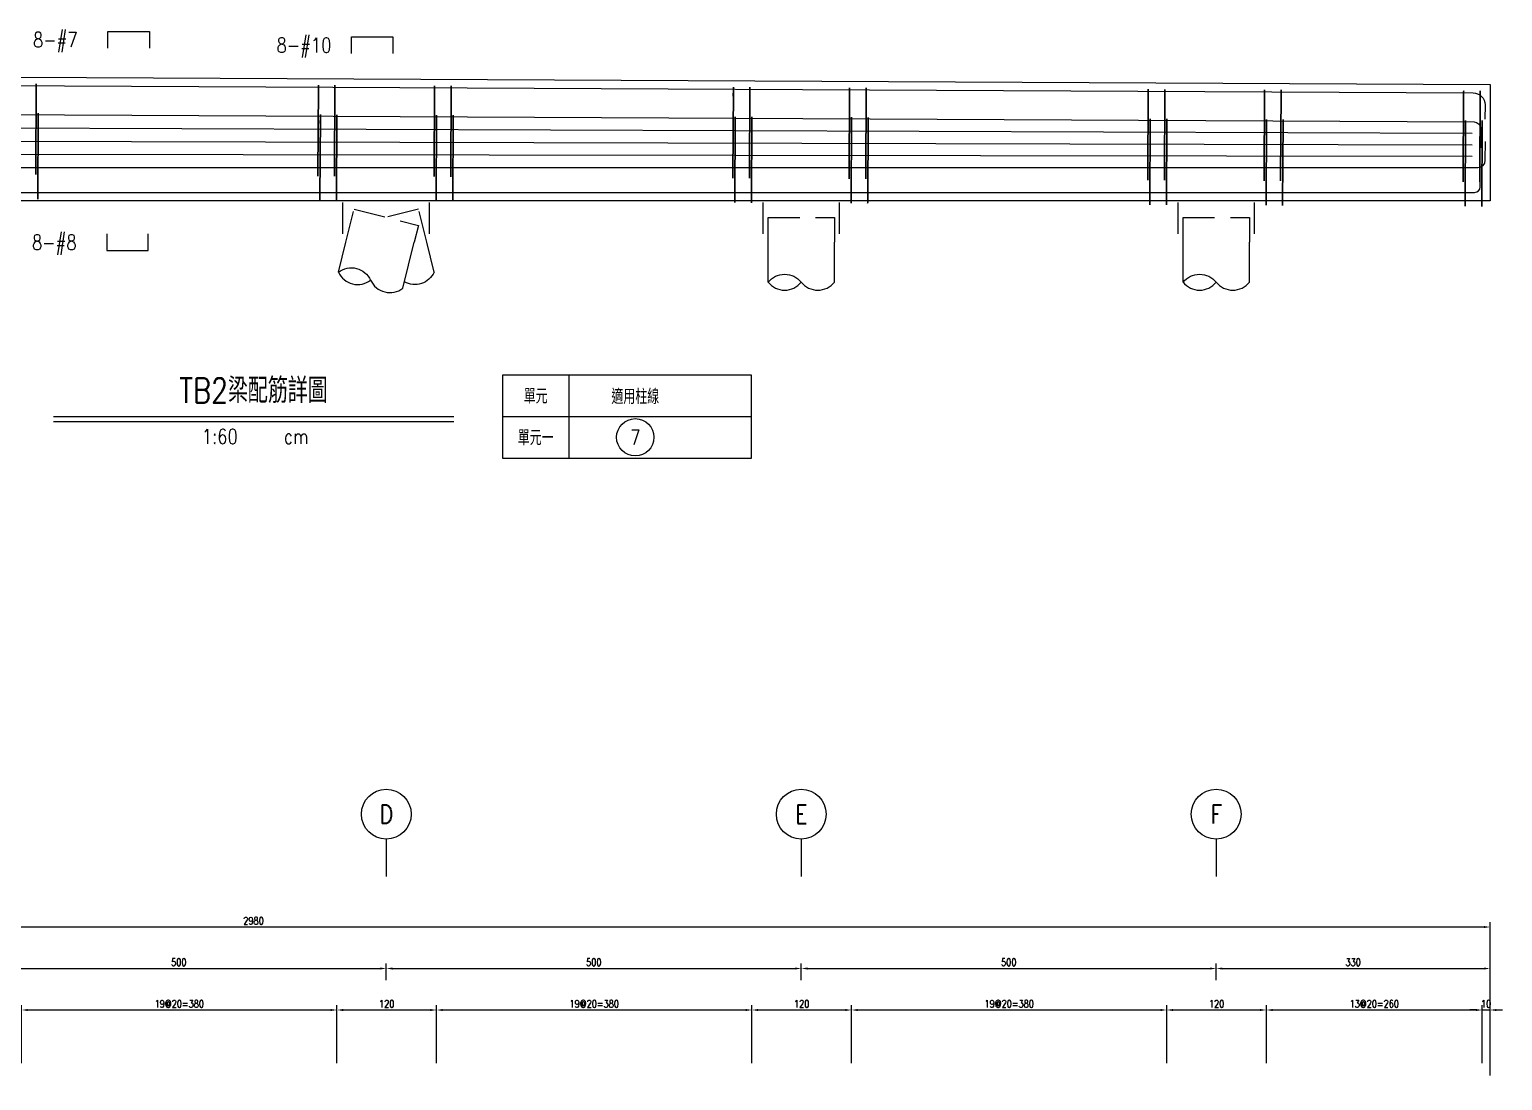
# Model space of a CAD drawing. Extents: x -4754 to 4976, y -19960 to 3841.
# Drawn here: x 955 to 2730, y -4960 to -3693 of the extents above; entities that cross this region are included whole.
import ezdxf
from ezdxf.enums import TextEntityAlignment as Align

# ---------------------------------------------------------------- set-up
doc = ezdxf.new("R2010")
doc.units = 0
doc.header["$LTSCALE"] = 3
doc.linetypes.add('DASHED', pattern=[19.05, 12.7, -6.35])
doc.layers.get('0').update_dxf_attribs({"linetype": 'CONTINUOUS'})
doc.layers.add('HB_0', color=7, linetype='CONTINUOUS', transparency=0.5)
for name, color, linetype in [('HB_DIM', 1, 'CONTINUOUS'), ('HB_SYMBOLS', 7, 'CONTINUOUS'), ('HB_TXT_CTEXT', 2, 'CONTINUOUS'), ('鋼筋', 3, 'CONTINUOUS')]:
    doc.layers.add(name, color=color, linetype=linetype)
doc.styles.get("Standard").update_dxf_attribs({"font": 'ROMANS.shx', "width": 0.8, "bigfont": 'chineset.shx'})
doc.dimstyles.new('30', dxfattribs={"dimscale": 3, "dimtxt": 3, "dimasz": 2.5, "dimexe": 2, "dimexo": 2, "dimgap": 1, "dimtad": 1, "dimdsep": 46, "dimtxsty": 'Standard', "dimcen": 0, "dimclrd": 256, "dimclre": 256, "dimclrt": 2, "dimadec": 0, "dimazin": 0, "dimtfac": 1, "dimtix": 1, "dimtmove": 2, "dimatfit": 3, "dimfxl": 1, "dimtolj": 1, "dimtzin": 0, "dimarcsym": 0})

# ---------------------------------------------------------------- blocks, each defined once
blk = doc.blocks.new('pile_racked_Transverse')
at = {"layer": 'HB_0', "color": 252, "linetype": 'DASHED'}
for p, q in [((-52.2, -40), (-52.2, 0)), ((52.2, -40), (52.2, 0))]:
    blk.add_line(p, q, dxfattribs=at)
at = {"layer": 'HB_0', "linetype": 'Continuous'}
for p, q in [((-57.7, -86), (-48.7, -50)), ((19.9, -105.4), (33.7, -50)), ((57.7, -86), (48.7, -50))]:
    blk.add_line(p, q, dxfattribs=at)
at = {"layer": 'HB_0', "color": 252, "linetype": 'DASHED'}
for points in [[(-48.7, -50), (-38.8, -10.3), (38.8, -29.7), (33.7, -50)], [(48.7, -50), (38.8, -10.3), (0, -20)]]:
    blk.add_lwpolyline(points, dxfattribs=at)
at = {"layer": 'HB_0', "linetype": 'Continuous'}
for points in [[(-57.7, -86, -0.48), (-18.9, -95.7, 0.48), (19.9, -105.4, 0.48)], [(-57.7, -86, 0.48), (-18.9, -95.7, 0.48)], [(57.7, -86, -0.439137), (21.8, -97.6, -0.439137)]]:
    blk.add_lwpolyline(points, format="xyb", dxfattribs=at)
blk = doc.blocks.new('pile_vertical')
at = {"color": 252, "linetype": 'DASHED'}
for p, q in [((-46, -40), (-46, 0)), ((46, -40), (46, 0))]:
    blk.add_line(p, q, dxfattribs=at)
at = {"linetype": 'Continuous'}
for p, q in [((-40, -98.1), (-40, -50)), ((40, -98.1), (40, -50))]:
    blk.add_line(p, q, dxfattribs=at)
at = {"color": 252, "linetype": 'DASHED'}
blk.add_lwpolyline([(-40, -50), (-40, -20), (40, -20), (40, -50)], dxfattribs=at)
at = {"linetype": 'Continuous'}
for points in [[(-40, -98.1, -0.48), (0, -98.1, 0.48), (40, -98.1, 0.48)], [(-40, -98.1, 0.48), (0, -98.1, 0.48)]]:
    blk.add_lwpolyline(points, format="xyb", dxfattribs=at)
blk = doc.blocks.new('title_beam')
at = {"color": 3, "linetype": 'Continuous'}
blk.add_line((-241.2, 0), (241.2, 0), dxfattribs=at)
at = {"color": 1, "linetype": 'Continuous'}
blk.add_line((-241.2, -6), (241.2, -6), dxfattribs=at)
at = {"color": 3, "linetype": 'Continuous', "width": 0.8}
blk.add_attdef('TITLE', text='', height=30, dxfattribs=at).set_placement((0, 33), align=Align.MIDDLE)
at = {"linetype": 'Continuous', "width": 0.8}
blk.add_attdef('SCALE', text='', height=18, dxfattribs=at).set_placement((-40.6, -24), align=Align.MIDDLE)
blk.add_attdef('CM', (36.5, -33), '', height=18, dxfattribs=at)
blk = doc.blocks.new('line_tag')
at = {"layer": 'HB_SYMBOLS', "color": 4, "linetype": 'Continuous'}
blk.add_circle((0, 0), 22.5, dxfattribs=at)
at = {"color": 4, "linetype": 'Continuous', "width": 0.8}
blk.add_attdef('A', text='', height=18, dxfattribs=at).set_placement((0, 0), align=Align.MIDDLE)
blk = doc.blocks.new('line_guide')
at = {"color": 4, "linetype": 'Continuous'}
blk.add_line((0, 0), (0, -45), dxfattribs=at)
blk.add_circle((0, 30), 30, dxfattribs=at)
at = {"color": 4, "linetype": 'Continuous', "width": 0.8}
blk.add_attdef('A', text='', height=22.5, dxfattribs=at).set_placement((0, 30), align=Align.MIDDLE)
blk = doc.blocks.new('*D172')
at = {"layer": 'HB_DIM', "linetype": 'Continuous', "lineweight": -2}
for p, q in [((945.1, -4938.8), (945.1, -4868.8)), ((952.6, -4874.8), (1317.6, -4874.8)), ((1325.1, -4938.8), (1325.1, -4868.8))]:
    blk.add_line(p, q, dxfattribs=at)
at = {"layer": 'HB_DIM'}
for points in [[(952.6, -4873.6), (952.6, -4876.1), (945.1, -4874.8)], [(1317.6, -4876.1), (1317.6, -4873.6), (1325.1, -4874.8)]]:
    blk.add_solid(points, dxfattribs=at)
at = {"layer": 'HB_DIM', "color": 2, "linetype": 'Continuous', "insert": (1135.1, -4867.3), "char_height": 9, "attachment_point": 5, "rotation": 0}
blk.add_mtext('\\A1;19@20=380', dxfattribs=at)
blk = doc.blocks.new('*D173')
at = {"layer": 'HB_DIM', "linetype": 'Continuous', "lineweight": -2}
for p, q in [((1325.1, -4938.8), (1325.1, -4868.8)), ((1332.6, -4874.8), (1437.6, -4874.8)), ((1445.1, -4938.8), (1445.1, -4868.8))]:
    blk.add_line(p, q, dxfattribs=at)
at = {"layer": 'HB_DIM'}
for points in [[(1332.6, -4873.6), (1332.6, -4876.1), (1325.1, -4874.8)], [(1437.6, -4876.1), (1437.6, -4873.6), (1445.1, -4874.8)]]:
    blk.add_solid(points, dxfattribs=at)
at = {"layer": 'HB_DIM', "color": 2, "linetype": 'Continuous', "insert": (1385.1, -4867.3), "char_height": 9, "attachment_point": 5, "rotation": 0}
blk.add_mtext('\\A1;120', dxfattribs=at)
blk = doc.blocks.new('*D174')
at = {"layer": 'HB_DIM', "linetype": 'Continuous', "lineweight": -2}
for p, q in [((1445.1, -4938.8), (1445.1, -4868.8)), ((1452.6, -4874.8), (1817.6, -4874.8)), ((1825.1, -4938.8), (1825.1, -4868.8))]:
    blk.add_line(p, q, dxfattribs=at)
at = {"layer": 'HB_DIM'}
for points in [[(1452.6, -4873.6), (1452.6, -4876.1), (1445.1, -4874.8)], [(1817.6, -4876.1), (1817.6, -4873.6), (1825.1, -4874.8)]]:
    blk.add_solid(points, dxfattribs=at)
at = {"layer": 'HB_DIM', "color": 2, "linetype": 'Continuous', "insert": (1635.1, -4867.3), "char_height": 9, "attachment_point": 5, "rotation": 0}
blk.add_mtext('\\A1;19@20=380', dxfattribs=at)
blk = doc.blocks.new('*D175')
at = {"layer": 'HB_DIM', "linetype": 'Continuous', "lineweight": -2}
for p, q in [((1825.1, -4938.8), (1825.1, -4868.8)), ((1832.6, -4874.8), (1937.6, -4874.8)), ((1945.1, -4938.8), (1945.1, -4868.8))]:
    blk.add_line(p, q, dxfattribs=at)
at = {"layer": 'HB_DIM'}
for points in [[(1832.6, -4873.6), (1832.6, -4876.1), (1825.1, -4874.8)], [(1937.6, -4876.1), (1937.6, -4873.6), (1945.1, -4874.8)]]:
    blk.add_solid(points, dxfattribs=at)
at = {"layer": 'HB_DIM', "color": 2, "linetype": 'Continuous', "insert": (1885.1, -4867.3), "char_height": 9, "attachment_point": 5, "rotation": 0}
blk.add_mtext('\\A1;120', dxfattribs=at)
blk = doc.blocks.new('*D176')
at = {"layer": 'HB_DIM', "linetype": 'Continuous', "lineweight": -2}
for p, q in [((1945.1, -4938.8), (1945.1, -4868.8)), ((1952.6, -4874.8), (2317.5, -4874.8)), ((2325, -4938.8), (2325, -4868.8))]:
    blk.add_line(p, q, dxfattribs=at)
at = {"layer": 'HB_DIM'}
for points in [[(1952.6, -4873.6), (1952.6, -4876.1), (1945.1, -4874.8)], [(2317.5, -4876.1), (2317.5, -4873.6), (2325, -4874.8)]]:
    blk.add_solid(points, dxfattribs=at)
at = {"layer": 'HB_DIM', "color": 2, "linetype": 'Continuous', "insert": (2135.1, -4867.3), "char_height": 9, "attachment_point": 5, "rotation": 0}
blk.add_mtext('\\A1;19@20=380', dxfattribs=at)
blk = doc.blocks.new('*D177')
at = {"layer": 'HB_DIM', "linetype": 'Continuous', "lineweight": -2}
for p, q in [((2325, -4938.8), (2325, -4868.8)), ((2332.5, -4874.8), (2437.5, -4874.8)), ((2445, -4938.8), (2445, -4868.8))]:
    blk.add_line(p, q, dxfattribs=at)
at = {"layer": 'HB_DIM'}
for points in [[(2332.5, -4873.6), (2332.5, -4876.1), (2325, -4874.8)], [(2437.5, -4876.1), (2437.5, -4873.6), (2445, -4874.8)]]:
    blk.add_solid(points, dxfattribs=at)
at = {"layer": 'HB_DIM', "color": 2, "linetype": 'Continuous', "insert": (2385, -4867.3), "char_height": 9, "attachment_point": 5, "rotation": 0}
blk.add_mtext('\\A1;120', dxfattribs=at)
blk = doc.blocks.new('*D178')
at = {"layer": 'HB_DIM', "linetype": 'Continuous', "lineweight": -2}
for p, q in [((2445, -4938.8), (2445, -4868.8)), ((2452.5, -4874.8), (2697.5, -4874.8)), ((2705, -4938.8), (2705, -4868.8))]:
    blk.add_line(p, q, dxfattribs=at)
at = {"layer": 'HB_DIM'}
for points in [[(2452.5, -4873.6), (2452.5, -4876.1), (2445, -4874.8)], [(2697.5, -4876.1), (2697.5, -4873.6), (2705, -4874.8)]]:
    blk.add_solid(points, dxfattribs=at)
at = {"layer": 'HB_DIM', "color": 2, "linetype": 'Continuous', "insert": (2575, -4867.3), "char_height": 9, "attachment_point": 5, "rotation": 0}
blk.add_mtext('\\A1;13@20=260', dxfattribs=at)
blk = doc.blocks.new('*D179')
at = {"layer": 'HB_DIM', "linetype": 'Continuous', "lineweight": -2}
for p, q in [((2697.5, -4874.8), (2690, -4874.8)), ((2705, -4938.8), (2705, -4868.8)), ((2705, -4874.8), (2714.6, -4874.8)), ((2714.6, -4938.8), (2714.6, -4868.8)), ((2722.1, -4874.8), (2729.6, -4874.8))]:
    blk.add_line(p, q, dxfattribs=at)
at = {"layer": 'HB_DIM'}
for points in [[(2697.5, -4876.1), (2697.5, -4873.6), (2705, -4874.8)], [(2722.1, -4873.6), (2722.1, -4876.1), (2714.6, -4874.8)]]:
    blk.add_solid(points, dxfattribs=at)
at = {"layer": 'HB_DIM', "color": 2, "linetype": 'Continuous', "insert": (2709.8, -4867.3), "char_height": 9, "attachment_point": 5, "rotation": 0}
blk.add_mtext('\\A1;10', dxfattribs=at)
blk = doc.blocks.new('*D180')
at = {"layer": 'HB_DIM', "linetype": 'Continuous', "lineweight": -2}
for p, q in [((-265.4, -4938.8), (-265.4, -4768.8)), ((2714.6, -4953.8), (2714.6, -4768.8)), ((-257.9, -4774.8), (2707.1, -4774.8))]:
    blk.add_line(p, q, dxfattribs=at)
at = {"layer": 'HB_DIM'}
for points in [[(-257.9, -4773.6), (-257.9, -4776.1), (-265.4, -4774.8)], [(2707.1, -4776.1), (2707.1, -4773.6), (2714.6, -4774.8)]]:
    blk.add_solid(points, dxfattribs=at)
at = {"layer": 'HB_DIM', "color": 2, "linetype": 'Continuous', "insert": (1224.6, -4767.3), "char_height": 9, "attachment_point": 5, "rotation": 0}
blk.add_mtext('\\A1;2980', dxfattribs=at)
blk = doc.blocks.new('*D184')
at = {"layer": 'HB_DIM', "linetype": 'Continuous', "lineweight": -2}
for p, q in [((884.6, -4838.8), (884.6, -4818.8)), ((892.1, -4824.8), (1377.1, -4824.8)), ((1384.6, -4838.8), (1384.6, -4818.8))]:
    blk.add_line(p, q, dxfattribs=at)
at = {"layer": 'HB_DIM'}
for points in [[(892.1, -4823.6), (892.1, -4826.1), (884.6, -4824.8)], [(1377.1, -4826.1), (1377.1, -4823.6), (1384.6, -4824.8)]]:
    blk.add_solid(points, dxfattribs=at)
at = {"layer": 'HB_DIM', "color": 2, "linetype": 'Continuous', "insert": (1134.6, -4817.3), "char_height": 9, "attachment_point": 5, "rotation": 0}
blk.add_mtext('\\A1;500', dxfattribs=at)
blk = doc.blocks.new('*D185')
at = {"layer": 'HB_DIM', "linetype": 'Continuous', "lineweight": -2}
for p, q in [((1384.6, -4838.8), (1384.6, -4818.8)), ((1392.1, -4824.8), (1877.1, -4824.8)), ((1884.6, -4838.8), (1884.6, -4818.8))]:
    blk.add_line(p, q, dxfattribs=at)
at = {"layer": 'HB_DIM'}
for points in [[(1392.1, -4823.6), (1392.1, -4826.1), (1384.6, -4824.8)], [(1877.1, -4826.1), (1877.1, -4823.6), (1884.6, -4824.8)]]:
    blk.add_solid(points, dxfattribs=at)
at = {"layer": 'HB_DIM', "color": 2, "linetype": 'Continuous', "insert": (1634.6, -4817.3), "char_height": 9, "attachment_point": 5, "rotation": 0}
blk.add_mtext('\\A1;500', dxfattribs=at)
blk = doc.blocks.new('*D186')
at = {"layer": 'HB_DIM', "linetype": 'Continuous', "lineweight": -2}
for p, q in [((1884.6, -4838.8), (1884.6, -4818.8)), ((1892.1, -4824.8), (2377.1, -4824.8)), ((2384.6, -4838.8), (2384.6, -4818.8))]:
    blk.add_line(p, q, dxfattribs=at)
at = {"layer": 'HB_DIM'}
for points in [[(1892.1, -4823.6), (1892.1, -4826.1), (1884.6, -4824.8)], [(2377.1, -4826.1), (2377.1, -4823.6), (2384.6, -4824.8)]]:
    blk.add_solid(points, dxfattribs=at)
at = {"layer": 'HB_DIM', "color": 2, "linetype": 'Continuous', "insert": (2134.6, -4817.3), "char_height": 9, "attachment_point": 5, "rotation": 0}
blk.add_mtext('\\A1;500', dxfattribs=at)
blk = doc.blocks.new('*D187')
at = {"layer": 'HB_DIM', "linetype": 'Continuous', "lineweight": -2}
for p, q in [((2384.6, -4838.8), (2384.6, -4818.8)), ((2392.1, -4824.8), (2707.1, -4824.8)), ((2714.6, -4938.8), (2714.6, -4818.8))]:
    blk.add_line(p, q, dxfattribs=at)
at = {"layer": 'HB_DIM'}
for points in [[(2392.1, -4823.6), (2392.1, -4826.1), (2384.6, -4824.8)], [(2707.1, -4826.1), (2707.1, -4823.6), (2714.6, -4824.8)]]:
    blk.add_solid(points, dxfattribs=at)
at = {"layer": 'HB_DIM', "color": 2, "linetype": 'Continuous', "insert": (2549.6, -4817.3), "char_height": 9, "attachment_point": 5, "rotation": 0}
blk.add_mtext('\\A1;330', dxfattribs=at)

msp = doc.modelspace()

# ---------------------------------------------------------------- linework, layer by layer
at = {"layer": 'HB_0', "lineweight": 5}
msp.add_lwpolyline([(-265.427, -3899.802), (-265.427, -3744.802), (2714.573, -3759.802), (2714.573, -3899.802), (-265.427, -3899.802)], dxfattribs=at)
at = {"layer": 'HB_DIM', "color": 1, "linetype": 'Continuous'}
msp.add_lwpolyline([(1224.523, -3762.301, 0, 1.25, 0), (1224.523, -3747.301, 0, 0, 0), (1224.523, -3712.301, 0, 0, 0), (1242.523, -3712.301, 0, 0, 0)], format="xyseb", dxfattribs=at)
at = {"layer": 'HB_TXT_CTEXT', "color": 4, "lineweight": 5, "true_color": 0x00ffff}
for p, q in [((1604.573, -4109.802), (1604.573, -4209.802)), ((1524.573, -4159.802), (1824.573, -4159.802))]:
    msp.add_line(p, q, dxfattribs=at)
msp.add_lwpolyline([(1524.573, -4109.802), (1524.573, -4209.802), (1824.573, -4209.802), (1824.573, -4109.802), (1524.573, -4109.802)], dxfattribs=at)
at = {"layer": 'HB_TXT_CTEXT', "lineweight": 5}
for points in [[(1049.051, -3715.823, -50), (1049.051, -3695.823, -50), (1099.051, -3695.823, -50), (1099.051, -3715.823, -50)], [(1342.523, -3722.301, -38), (1342.523, -3702.301, -38), (1392.523, -3702.301, -38), (1392.523, -3722.301, -38)], [(1047.798, -3939.808, -50), (1047.798, -3959.808, -50), (1097.798, -3959.808, -50), (1097.798, -3939.808, -50)]]:
    msp.add_polyline3d(points, dxfattribs=at)
at = {"layer": '鋼筋', "lineweight": 5}
for p, q in [((-244.987, -3754.905, -38), (2694.033, -3769.698, -38)), ((-244.987, -3754.905, -27.143), (2694.033, -3769.698, -27.143)), ((-244.987, -3754.905, -16.286), (2694.033, -3769.698, -16.286)), ((-244.987, -3754.905, -5.429), (2694.033, -3769.698, -5.429)), ((-244.987, -3754.905, 5.429), (2694.033, -3769.698, 5.429)), ((-244.987, -3754.905, 16.286), (2694.033, -3769.698, 16.286)), ((-244.987, -3754.905, 27.143), (2694.033, -3769.698, 27.143)), ((-244.987, -3754.905, 38), (2694.033, -3769.698, 38)), ((962.743, -3761.942, 40.245), (962.224, -3865.081, 40.245)), ((962.224, -3865.081, -40.245), (962.743, -3761.942, -40.245)), ((962.705, -3769.562, 33.895), (962.743, -3761.942, 33.895)), ((962.743, -3761.942, -33.895), (962.705, -3769.562, -33.895)), ((1302.739, -3763.653, 40.245), (1302.219, -3866.793, 40.245)), ((1302.219, -3866.793, -40.245), (1302.739, -3763.653, -40.245)), ((1302.7, -3771.273, 33.895), (1302.739, -3763.653, 33.895)), ((1302.739, -3763.653, -33.895), (1302.7, -3771.273, -33.895)), ((1322.738, -3763.754, 40.245), (1322.219, -3866.893, 40.245)), ((1322.219, -3866.893, -40.245), (1322.738, -3763.754, -40.245)), ((1322.7, -3771.374, 33.895), (1322.738, -3763.754, 33.895)), ((1322.738, -3763.754, -33.895), (1322.7, -3771.374, -33.895)), ((1442.737, -3764.358, 40.245), (1442.218, -3867.497, 40.245)), ((1442.218, -3867.497, -40.245), (1442.737, -3764.358, -40.245)), ((1442.698, -3771.978, 33.895), (1442.737, -3764.358, 33.895)), ((1442.737, -3764.358, -33.895), (1442.698, -3771.978, -33.895)), ((1462.737, -3764.459, 40.245), (1462.217, -3867.598, 40.245)), ((1462.217, -3867.598, -40.245), (1462.737, -3764.459, -40.245)), ((1462.698, -3772.079, 33.895), (1462.737, -3764.459, 33.895)), ((1462.737, -3764.459, -33.895), (1462.698, -3772.079, -33.895)), ((1802.732, -3766.17, 40.245), (1802.213, -3869.309, 40.245)), ((1802.213, -3869.309, -40.245), (1802.732, -3766.17, -40.245)), ((1802.694, -3773.79, 33.895), (1802.732, -3766.17, 33.895)), ((1802.732, -3766.17, -33.895), (1802.694, -3773.79, -33.895)), ((1822.732, -3766.271, 40.245), (1822.213, -3869.41, 40.245)), ((1822.213, -3869.41, -40.245), (1822.732, -3766.271, -40.245)), ((1822.694, -3773.891, 33.895), (1822.732, -3766.271, 33.895)), ((1822.732, -3766.271, -33.895), (1822.694, -3773.891, -33.895)), ((1942.73, -3766.875, 40.245), (1942.211, -3870.014, 40.245)), ((1942.211, -3870.014, -40.245), (1942.73, -3766.875, -40.245)), ((1942.692, -3774.495, 33.895), (1942.73, -3766.875, 33.895)), ((1942.73, -3766.875, -33.895), (1942.692, -3774.495, -33.895)), ((1962.73, -3766.975, 40.245), (1962.211, -3870.115, 40.245)), ((1962.211, -3870.115, -40.245), (1962.73, -3766.975, -40.245)), ((1962.692, -3774.595, 33.895), (1962.73, -3766.975, 33.895)), ((1962.73, -3766.975, -33.895), (1962.692, -3774.595, -33.895)), ((2302.726, -3768.687, 40.245), (2302.207, -3871.826, 40.245)), ((2302.207, -3871.826, -40.245), (2302.726, -3768.687, -40.245)), ((2302.688, -3776.307, 33.895), (2302.726, -3768.687, 33.895)), ((2302.726, -3768.687, -33.895), (2302.688, -3776.307, -33.895)), ((2322.726, -3768.787, 40.245), (2322.206, -3871.927, 40.245)), ((2322.206, -3871.927, -40.245), (2322.726, -3768.787, -40.245)), ((2322.687, -3776.407, 33.895), (2322.726, -3768.787, 33.895)), ((2322.726, -3768.787, -33.895), (2322.687, -3776.407, -33.895)), ((2442.724, -3769.391, 40.245), (2442.205, -3872.531, 40.245)), ((2442.205, -3872.531, -40.245), (2442.724, -3769.391, -40.245)), ((2442.686, -3777.011, 33.895), (2442.724, -3769.391, 33.895)), ((2442.724, -3769.391, -33.895), (2442.686, -3777.011, -33.895)), ((2462.724, -3769.492, 40.245), (2462.205, -3872.631, 40.245)), ((2462.205, -3872.631, -40.245), (2462.724, -3769.492, -40.245)), ((2462.686, -3777.112, 33.895), (2462.724, -3769.492, 33.895)), ((2462.724, -3769.492, -33.895), (2462.686, -3777.112, -33.895)), ((2682.721, -3770.599, 40.245), (2682.202, -3873.739, 40.245)), ((2682.202, -3873.739, -40.245), (2682.721, -3770.599, -40.245)), ((2682.683, -3778.219, 33.895), (2682.721, -3770.599, 33.895)), ((2682.721, -3770.599, -33.895), (2682.683, -3778.219, -33.895)), ((2702.721, -3770.7, 40.245), (2702.202, -3873.839, 40.245)), ((2702.202, -3873.839, -40.245), (2702.721, -3770.7, -40.245)), ((2702.682, -3778.32, 33.895), (2702.721, -3770.7, 33.895)), ((2702.721, -3770.7, -33.895), (2702.682, -3778.32, -33.895)), ((-245.103, -3789.902, -50), (2695.282, -3804.703, -50)), ((-245.103, -3789.902, -35.714), (2695.282, -3804.703, -35.714)), ((-245.103, -3789.902, -21.429), (2695.282, -3804.703, -21.429)), ((-245.103, -3789.902, -7.143), (2695.282, -3804.703, -7.143)), ((-245.103, -3789.902, 7.143), (2695.282, -3804.703, 7.143)), ((-245.103, -3789.902, 21.429), (2695.282, -3804.703, 21.429)), ((-245.103, -3789.902, 35.714), (2695.282, -3804.703, 35.714)), ((-245.103, -3789.902, 50), (2695.282, -3804.703, 50)), ((965.104, -3797.486, 51.745), (964.615, -3894.623, 51.745)), ((964.615, -3894.623, -51.745), (965.104, -3797.486, -51.745)), ((965.066, -3805.106, 45.395), (965.104, -3797.486, 45.395)), ((965.104, -3797.486, -45.395), (965.066, -3805.106, -45.395)), ((2708.45, -3784.261, -38), (2708.364, -3801.381, -38)), ((2708.45, -3784.261, -27.143), (2708.364, -3801.381, -27.143)), ((2708.45, -3784.261, -16.286), (2708.364, -3801.381, -16.286)), ((2708.45, -3784.261, -5.429), (2708.364, -3801.381, -5.429)), ((2708.45, -3784.261, 5.429), (2708.364, -3801.381, 5.429)), ((2708.45, -3784.261, 16.286), (2708.364, -3801.381, 16.286)), ((2708.45, -3784.261, 27.143), (2708.364, -3801.381, 27.143)), ((2708.45, -3784.261, 38), (2708.364, -3801.381, 38)), ((-242.961, -3807.406, -50), (2692.983, -3818.449, -50)), ((-242.961, -3807.406, 50), (2692.983, -3818.449, 50)), ((1305.1, -3799.197, 51.745), (1304.611, -3896.335, 51.745)), ((1304.611, -3896.335, -51.745), (1305.1, -3799.197, -51.745)), ((1305.061, -3806.817, 45.395), (1305.1, -3799.197, 45.395)), ((1305.1, -3799.197, -45.395), (1305.061, -3806.817, -45.395)), ((1325.099, -3799.298, 51.745), (1324.61, -3896.435, 51.745)), ((1324.61, -3896.435, -51.745), (1325.099, -3799.298, -51.745)), ((1325.061, -3806.918, 45.395), (1325.099, -3799.298, 45.395)), ((1325.099, -3799.298, -45.395), (1325.061, -3806.918, -45.395)), ((1445.098, -3799.902, 51.745), (1444.609, -3897.039, 51.745)), ((1444.609, -3897.039, -51.745), (1445.098, -3799.902, -51.745)), ((1445.06, -3807.522, 45.395), (1445.098, -3799.902, 45.395)), ((1445.098, -3799.902, -45.395), (1445.06, -3807.522, -45.395)), ((1465.098, -3800.003, 51.745), (1464.609, -3897.14, 51.745)), ((1464.609, -3897.14, -51.745), (1465.098, -3800.003, -51.745)), ((1465.059, -3807.623, 45.395), (1465.098, -3800.003, 45.395)), ((1465.098, -3800.003, -45.395), (1465.059, -3807.623, -45.395)), ((1805.093, -3801.714, 51.745), (1804.604, -3898.852, 51.745)), ((1804.604, -3898.852, -51.745), (1805.093, -3801.714, -51.745)), ((1805.055, -3809.334, 45.395), (1805.093, -3801.714, 45.395)), ((1805.093, -3801.714, -45.395), (1805.055, -3809.334, -45.395)), ((1825.093, -3801.815, 51.745), (1824.604, -3898.952, 51.745)), ((1824.604, -3898.952, -51.745), (1825.093, -3801.815, -51.745)), ((1825.055, -3809.435, 45.395), (1825.093, -3801.815, 45.395)), ((1825.093, -3801.815, -45.395), (1825.055, -3809.435, -45.395)), ((1945.092, -3802.419, 51.745), (1944.603, -3899.556, 51.745)), ((1944.603, -3899.556, -51.745), (1945.092, -3802.419, -51.745)), ((1945.053, -3810.039, 45.395), (1945.092, -3802.419, 45.395)), ((1945.092, -3802.419, -45.395), (1945.053, -3810.039, -45.395)), ((1965.091, -3802.519, 51.745), (1964.602, -3899.657, 51.745)), ((1964.602, -3899.657, -51.745), (1965.091, -3802.519, -51.745)), ((1965.053, -3810.139, 45.395), (1965.091, -3802.519, 45.395)), ((1965.091, -3802.519, -45.395), (1965.053, -3810.139, -45.395)), ((2305.087, -3804.231, 51.745), (2304.598, -3901.368, 51.745)), ((2304.598, -3901.368, -51.745), (2305.087, -3804.231, -51.745)), ((2305.049, -3811.851, 45.395), (2305.087, -3804.231, 45.395)), ((2305.087, -3804.231, -45.395), (2305.049, -3811.851, -45.395)), ((2325.087, -3804.331, 51.745), (2324.598, -3901.469, 51.745)), ((2324.598, -3901.469, -51.745), (2325.087, -3804.331, -51.745)), ((2325.048, -3811.951, 45.395), (2325.087, -3804.331, 45.395)), ((2325.087, -3804.331, -45.395), (2325.048, -3811.951, -45.395)), ((2445.085, -3804.935, 51.745), (2444.596, -3902.073, 51.745)), ((2444.596, -3902.073, -51.745), (2445.085, -3804.935, -51.745)), ((2445.047, -3812.555, 45.395), (2445.085, -3804.935, 45.395)), ((2445.085, -3804.935, -45.395), (2445.047, -3812.555, -45.395)), ((2465.085, -3805.036, 51.745), (2464.596, -3902.174, 51.745)), ((2464.596, -3902.174, -51.745), (2465.085, -3805.036, -51.745)), ((2465.047, -3812.656, 45.395), (2465.085, -3805.036, 45.395)), ((2465.085, -3805.036, -45.395), (2465.047, -3812.656, -45.395)), ((2685.082, -3806.144, 51.745), (2684.593, -3903.281, 51.745)), ((2684.593, -3903.281, -51.745), (2685.082, -3806.144, -51.745)), ((2685.044, -3813.763, 45.395), (2685.082, -3806.144, 45.395)), ((2685.082, -3806.144, -45.395), (2685.044, -3813.763, -45.395)), ((2703.013, -3812.512, -50), (2702.895, -3835.852, -50)), ((2703.013, -3812.512, -35.714), (2702.895, -3835.852, -35.714)), ((2703.013, -3812.512, -21.429), (2702.895, -3835.852, -21.429)), ((2703.013, -3812.512, -7.143), (2702.895, -3835.852, -7.143)), ((2703.013, -3812.512, 7.143), (2702.895, -3835.852, 7.143)), ((2703.013, -3812.512, 21.429), (2702.895, -3835.852, 21.429)), ((2703.013, -3812.512, 35.714), (2702.895, -3835.852, 35.714)), ((2703.013, -3812.512, 50), (2702.895, -3835.852, 50)), ((2705.082, -3806.244, 51.745), (2704.593, -3903.382, 51.745)), ((2704.593, -3903.382, -51.745), (2705.082, -3806.244, -51.745)), ((2705.044, -3813.864, 45.395), (2705.082, -3806.244, 45.395)), ((2705.082, -3806.244, -45.395), (2705.044, -3813.864, -45.395)), ((-243.049, -3824.898, -50), (2692.906, -3832.206, -50)), ((-243.049, -3824.898, 50), (2692.906, -3832.206, 50)), ((2708.819, -3850.927, -50), (2708.932, -3828.502, -50)), ((2708.819, -3850.927, -35.714), (2708.932, -3828.502, -35.714)), ((2708.819, -3850.927, -21.429), (2708.932, -3828.502, -21.429)), ((2708.819, -3850.927, -7.143), (2708.932, -3828.502, -7.143)), ((2708.819, -3850.927, 7.143), (2708.932, -3828.502, 7.143)), ((2708.819, -3850.927, 21.429), (2708.932, -3828.502, 21.429)), ((2708.819, -3850.927, 35.714), (2708.932, -3828.502, 35.714)), ((2708.819, -3850.927, 50), (2708.932, -3828.502, 50)), ((-243.137, -3842.39, -50), (2692.825, -3845.964, -50)), ((-243.137, -3842.39, 50), (2692.825, -3845.964, 50)), ((-250.29, -3859.832, -50), (2699.93, -3859.772, -50)), ((-250.29, -3859.832, -35.714), (2699.93, -3859.772, -35.714)), ((-250.29, -3859.832, -21.429), (2699.93, -3859.772, -21.429)), ((-250.29, -3859.832, -7.143), (2699.93, -3859.772, -7.143)), ((-250.29, -3859.832, 7.143), (2699.93, -3859.772, 7.143)), ((-250.29, -3859.832, 21.429), (2699.93, -3859.772, 21.429)), ((-250.29, -3859.832, 35.714), (2699.93, -3859.772, 35.714)), ((-250.29, -3859.832, 50), (2699.93, -3859.772, 50)), ((962.208, -3868.256, 37.07), (962.208, -3868.256, -37.07)), ((2702.657, -3883.09, -50), (2702.78, -3858.787, -50)), ((2702.657, -3883.09, -35.714), (2702.78, -3858.787, -35.714)), ((2702.657, -3883.09, -21.429), (2702.78, -3858.787, -21.429)), ((2702.657, -3883.09, -7.143), (2702.78, -3858.787, -7.143)), ((2702.657, -3883.09, 7.143), (2702.78, -3858.787, 7.143)), ((2702.657, -3883.09, 21.429), (2702.78, -3858.787, 21.429)), ((2702.657, -3883.09, 35.714), (2702.78, -3858.787, 35.714)), ((2702.657, -3883.09, 50), (2702.78, -3858.787, 50)), ((1302.203, -3869.968, 37.07), (1302.203, -3869.968, -37.07)), ((1322.203, -3870.068, 37.07), (1322.203, -3870.068, -37.07)), ((1442.202, -3870.672, 37.07), (1442.202, -3870.672, -37.07)), ((1462.201, -3870.773, 37.07), (1462.201, -3870.773, -37.07)), ((1802.197, -3872.484, 37.07), (1802.197, -3872.484, -37.07)), ((1822.197, -3872.585, 37.07), (1822.197, -3872.585, -37.07)), ((1942.195, -3873.189, 37.07), (1942.195, -3873.189, -37.07)), ((1962.195, -3873.29, 37.07), (1962.195, -3873.29, -37.07)), ((2302.191, -3875.001, 37.07), (2302.191, -3875.001, -37.07)), ((2322.19, -3875.102, 37.07), (2322.19, -3875.102, -37.07)), ((2442.189, -3875.706, 37.07), (2442.189, -3875.706, -37.07)), ((2462.189, -3875.806, 37.07), (2462.189, -3875.806, -37.07)), ((2682.186, -3876.914, 37.07), (2682.186, -3876.914, -37.07)), ((2702.186, -3877.014, 37.07), (2702.186, -3877.014, -37.07)), ((-246.657, -3889.862, -50), (2695.973, -3889.742, -50)), ((-246.657, -3889.862, -35.714), (2695.973, -3889.742, -35.714)), ((-246.657, -3889.862, -21.429), (2695.973, -3889.742, -21.429)), ((-246.657, -3889.862, -7.143), (2695.973, -3889.742, -7.143)), ((-246.657, -3889.862, 7.143), (2695.973, -3889.742, 7.143)), ((-246.657, -3889.862, 21.429), (2695.973, -3889.742, 21.429)), ((-246.657, -3889.862, 35.714), (2695.973, -3889.742, 35.714)), ((-246.657, -3889.862, 50), (2695.973, -3889.742, 50)), ((964.599, -3897.798, 48.57), (964.599, -3897.798, -48.57)), ((1304.595, -3899.51, 48.57), (1304.595, -3899.51, -48.57)), ((1324.594, -3899.61, 48.57), (1324.594, -3899.61, -48.57)), ((1444.593, -3900.214, 48.57), (1444.593, -3900.214, -48.57)), ((1464.593, -3900.315, 48.57), (1464.593, -3900.315, -48.57)), ((1804.588, -3902.027, 48.57), (1804.588, -3902.027, -48.57)), ((1824.588, -3902.127, 48.57), (1824.588, -3902.127, -48.57)), ((1944.587, -3902.731, 48.57), (1944.587, -3902.731, -48.57)), ((1964.586, -3902.832, 48.57), (1964.586, -3902.832, -48.57)), ((2304.582, -3904.543, 48.57), (2304.582, -3904.543, -48.57)), ((2324.582, -3904.644, 48.57), (2324.582, -3904.644, -48.57)), ((2444.58, -3905.248, 48.57), (2444.58, -3905.248, -48.57)), ((2464.58, -3905.349, 48.57), (2464.58, -3905.349, -48.57)), ((2684.577, -3906.456, 48.57), (2684.577, -3906.456, -48.57)), ((2704.577, -3906.557, 48.57), (2704.577, -3906.557, -48.57))]:
    msp.add_line(p, q, dxfattribs=at)
at = {"layer": '鋼筋', "lineweight": 5, "extrusion": (0.999987, -0.005033, 0)}
for centre, start, end in [((-3757.048, 37.07, 981.666), 270, 90), ((-3757.048, -37.07, 981.666), 270, 90), ((-3757.048, 37.07, 1321.666), 270, 90), ((-3757.048, -37.07, 1321.666), 270, 90), ((-3757.048, 37.07, 1341.666), 270, 90), ((-3757.048, -37.07, 1341.666), 270, 90), ((-3757.048, 37.07, 1461.666), 270, 90), ((-3757.048, -37.07, 1461.666), 270, 90), ((-3757.048, 37.07, 1481.666), 270, 90), ((-3757.048, -37.07, 1481.666), 270, 90), ((-3757.048, 37.07, 1821.666), 270, 90), ((-3757.048, -37.07, 1821.666), 270, 90), ((-3757.048, 37.07, 1841.666), 270, 90), ((-3757.048, -37.07, 1841.666), 270, 90), ((-3757.048, 37.07, 1961.666), 270, 90), ((-3757.048, -37.07, 1961.666), 270, 90), ((-3757.048, 37.07, 1981.666), 270, 90), ((-3757.048, -37.07, 1981.666), 270, 90), ((-3757.048, 37.07, 2321.666), 270, 90), ((-3757.048, -37.07, 2321.666), 270, 90), ((-3757.048, 37.07, 2341.666), 270, 90), ((-3757.048, -37.07, 2341.666), 270, 90), ((-3757.048, 37.07, 2461.666), 270, 90), ((-3757.048, -37.07, 2461.666), 270, 90), ((-3757.048, 37.07, 2481.666), 270, 90), ((-3757.048, -37.07, 2481.666), 270, 90), ((-3757.048, 37.07, 2701.666), 270, 90), ((-3757.048, -37.07, 2701.666), 270, 90), ((-3757.048, 37.07, 2721.666), 270, 90), ((-3757.048, -37.07, 2721.666), 270, 90), ((-3792.58, 48.57, 984.206), 270, 90), ((-3792.58, -48.57, 984.206), 270, 90), ((-3792.58, 48.57, 1324.206), 270, 90), ((-3792.58, -48.57, 1324.206), 270, 90), ((-3792.58, 48.57, 1344.206), 270, 90), ((-3792.58, -48.57, 1344.206), 270, 90), ((-3792.58, 48.57, 1464.206), 270, 90), ((-3792.58, -48.57, 1464.206), 270, 90), ((-3792.58, 48.57, 1484.206), 270, 90), ((-3792.58, -48.57, 1484.206), 270, 90), ((-3792.58, 48.57, 1824.206), 270, 90), ((-3792.58, -48.57, 1824.206), 270, 90), ((-3792.58, 48.57, 1844.206), 270, 90), ((-3792.58, -48.57, 1844.206), 270, 90), ((-3792.58, 48.57, 1964.206), 270, 90), ((-3792.58, -48.57, 1964.206), 270, 90), ((-3792.58, 48.57, 1984.206), 270, 90), ((-3792.58, -48.57, 1984.206), 270, 90), ((-3792.58, 48.57, 2324.206), 270, 90), ((-3792.58, -48.57, 2324.206), 270, 90), ((-3792.58, 48.57, 2344.206), 270, 90), ((-3792.58, -48.57, 2344.206), 270, 90), ((-3792.58, 48.57, 2464.206), 270, 90), ((-3792.58, -48.57, 2464.206), 270, 90), ((-3792.58, 48.57, 2484.206), 270, 90), ((-3792.58, -48.57, 2484.206), 270, 90), ((-3792.58, 48.57, 2704.206), 270, 90), ((-3792.58, -48.57, 2704.206), 270, 90), ((-3792.58, 48.57, 2724.206), 270, 90), ((-3792.58, -48.57, 2724.206), 270, 90), ((-3860.189, 37.07, 981.666), 90, 180), ((-3860.189, -37.07, 981.666), 180, 270), ((-3860.189, 37.07, 1321.666), 90, 180), ((-3860.189, -37.07, 1321.666), 180, 270), ((-3860.189, 37.07, 1341.666), 90, 180), ((-3860.189, -37.07, 1341.666), 180, 270), ((-3860.189, 37.07, 1461.666), 90, 180), ((-3860.189, -37.07, 1461.666), 180, 270), ((-3860.189, 37.07, 1481.666), 90, 180), ((-3860.189, -37.07, 1481.666), 180, 270), ((-3860.189, 37.07, 1821.666), 90, 180), ((-3860.189, -37.07, 1821.666), 180, 270), ((-3860.189, 37.07, 1841.666), 90, 180), ((-3860.189, -37.07, 1841.666), 180, 270), ((-3860.189, 37.07, 1961.666), 90, 180), ((-3860.189, -37.07, 1961.666), 180, 270), ((-3860.189, 37.07, 1981.666), 90, 180), ((-3860.189, -37.07, 1981.666), 180, 270), ((-3860.189, 37.07, 2321.666), 90, 180), ((-3860.189, -37.07, 2321.666), 180, 270), ((-3860.189, 37.07, 2341.666), 90, 180), ((-3860.189, -37.07, 2341.666), 180, 270), ((-3860.189, 37.07, 2461.666), 90, 180), ((-3860.189, -37.07, 2461.666), 180, 270), ((-3860.189, 37.07, 2481.666), 90, 180), ((-3860.189, -37.07, 2481.666), 180, 270), ((-3860.189, 37.07, 2701.666), 90, 180), ((-3860.189, -37.07, 2701.666), 180, 270), ((-3860.189, 37.07, 2721.666), 90, 180), ((-3860.189, -37.07, 2721.666), 180, 270), ((-3889.719, 48.57, 984.206), 90, 180), ((-3889.719, -48.57, 984.206), 180, 270), ((-3889.719, 48.57, 1324.206), 90, 180), ((-3889.719, -48.57, 1324.206), 180, 270), ((-3889.719, 48.57, 1344.206), 90, 180), ((-3889.719, -48.57, 1344.206), 180, 270), ((-3889.719, 48.57, 1464.206), 90, 180), ((-3889.719, -48.57, 1464.206), 180, 270), ((-3889.719, 48.57, 1484.206), 90, 180), ((-3889.719, -48.57, 1484.206), 180, 270), ((-3889.719, 48.57, 1824.206), 90, 180), ((-3889.719, -48.57, 1824.206), 180, 270), ((-3889.719, 48.57, 1844.206), 90, 180), ((-3889.719, -48.57, 1844.206), 180, 270), ((-3889.719, 48.57, 1964.206), 90, 180), ((-3889.719, -48.57, 1964.206), 180, 270), ((-3889.719, 48.57, 1984.206), 90, 180), ((-3889.719, -48.57, 1984.206), 180, 270), ((-3889.719, 48.57, 2324.206), 90, 180), ((-3889.719, -48.57, 2324.206), 180, 270), ((-3889.719, 48.57, 2344.206), 90, 180), ((-3889.719, -48.57, 2344.206), 180, 270), ((-3889.719, 48.57, 2464.206), 90, 180), ((-3889.719, -48.57, 2464.206), 180, 270), ((-3889.719, 48.57, 2484.206), 90, 180), ((-3889.719, -48.57, 2484.206), 180, 270), ((-3889.719, 48.57, 2704.206), 90, 180), ((-3889.719, -48.57, 2704.206), 180, 270), ((-3889.719, 48.57, 2724.206), 90, 180), ((-3889.719, -48.57, 2724.206), 180, 270)]:
    msp.add_arc(centre, 3.175, start, end, dxfattribs=at)
at = {"layer": '鋼筋', "lineweight": 5, "extrusion": (0, 0, -1)}
for centre, radius, start in [((-2693.96, -3784.188, 38), 14.49, 90.288399), ((-2693.96, -3784.188, 27.143), 14.49, 90.288399), ((-2693.96, -3784.188, 16.286), 14.49, 90.288399), ((-2693.96, -3784.188, 5.429), 14.49, 90.288399), ((-2693.96, -3784.188, -5.429), 14.49, 90.288399), ((-2693.96, -3784.188, -16.286), 14.49, 90.288399), ((-2693.96, -3784.188, -27.143), 14.49, 90.288399), ((-2693.96, -3784.188, -38), 14.49, 90.288399), ((-2695.243, -3812.473, 50), 7.77, 90.288403), ((-2695.243, -3812.473, 35.714), 7.77, 90.288403), ((-2695.243, -3812.473, 21.429), 7.77, 90.288403), ((-2695.243, -3812.473, 7.143), 7.77, 90.288403), ((-2695.243, -3812.473, -7.143), 7.77, 90.288403), ((-2695.243, -3812.473, -21.429), 7.77, 90.288403), ((-2695.243, -3812.473, -35.714), 7.77, 90.288403), ((-2695.243, -3812.473, -50), 7.77, 90.288403)]:
    msp.add_arc(centre, radius, start, 180.288399, dxfattribs=at)
at = {"layer": '鋼筋', "lineweight": 5}
for centre, radius, start in [((2699.929, -3850.882, -50), 8.89, 270.001166), ((2699.929, -3850.882, -35.714), 8.89, 270.001166), ((2699.929, -3850.882, -21.429), 8.89, 270.001166), ((2699.929, -3850.882, -7.143), 8.89, 270.001166), ((2699.929, -3850.882, 7.143), 8.89, 270.001166), ((2699.929, -3850.882, 21.429), 8.89, 270.001166), ((2699.929, -3850.882, 35.714), 8.89, 270.001166), ((2699.929, -3850.882, 50), 8.89, 270.001166), ((2695.972, -3883.057, -50), 6.685, 270.002342), ((2695.972, -3883.057, -35.714), 6.685, 270.002342), ((2695.972, -3883.057, -21.429), 6.685, 270.002342), ((2695.972, -3883.057, -7.143), 6.685, 270.002342), ((2695.972, -3883.057, 7.143), 6.685, 270.002342), ((2695.972, -3883.057, 21.429), 6.685, 270.002342), ((2695.972, -3883.057, 35.714), 6.685, 270.002342), ((2695.972, -3883.057, 50), 6.685, 270.002342)]:
    msp.add_arc(centre, radius, start, 359.711601, dxfattribs=at)

# ---------------------------------------------------------------- block references
at = {"layer": 'HB_0', "linetype": 'Continuous'}
for name, p in [('pile_racked_Transverse', (1384.573, -3899.802)), ('pile_vertical', (1884.573, -3899.802)), ('pile_vertical', (2384.573, -3899.802))]:
    msp.add_blockref(name, p, dxfattribs=at)
for p, values in [((1384.573, -4668.802), {'A': 'D'}), ((1884.573, -4668.802), {'A': 'E'}), ((2384.573, -4668.802), {'A': 'F'})]:
    msp.add_blockref('line_guide', p, dxfattribs=at).add_auto_attribs(values)
at = {"layer": 'HB_TXT_CTEXT', "linetype": 'Continuous'}
for name, p, values in [('title_beam', (1224.573, -4159.802), {'TITLE': 'TB2梁配筋詳圖', 'SCALE': '1:60', 'CM': 'cm'}), ('line_tag', (1684.573, -4184.802), {'A': '7'})]:
    msp.add_blockref(name, p, dxfattribs=at).add_auto_attribs(values)

# ---------------------------------------------------------------- texts
at = {"layer": 'HB_TXT_CTEXT', "linetype": 'Continuous', "width": 0.8}
for s, p in [(' 8-#7', (949.051, -3705.823, -50)), (' 8-#10', (1242.523, -3712.301, -38)), (' 8-#8', (947.798, -3949.808, -50))]:
    msp.add_text(s, height=18, dxfattribs=at).set_placement(p, align=Align.MIDDLE_LEFT)
for s, p in [('單元', (1564.573, -4134.802)), ('適用柱線', (1684.573, -4134.802)), ('單元一', (1564.573, -4184.802))]:
    msp.add_text(s, height=18, dxfattribs=at).set_placement(p, align=Align.MIDDLE)

# ---------------------------------------------------------------- dimensions: what is measured, and where the dimension line sits
at = {"layer": 'HB_DIM', "linetype": 'Continuous'}
for base, p1, p2, picture, middle in [((2714.573, -4774.802), (-265.427, -4944.802), (2714.573, -4959.802), '*D180', (1224.573, -4767.302)), ((1384.573, -4824.802), (884.573, -4844.802, -739), (1384.573, -4844.802, -239), '*D184', (1134.573, -4817.302)), ((1884.573, -4824.802), (1384.573, -4844.802, -239), (1884.573, -4844.802, 261), '*D185', (1634.573, -4817.302)), ((2384.573, -4824.802), (1884.573, -4844.802, 261), (2384.573, -4844.802, 761), '*D186', (2134.573, -4817.302)), ((2714.573, -4824.802), (2384.573, -4844.802, 761), (2714.573, -4944.802), '*D187', (2549.573, -4817.302)), ((1445.06, -4874.802), (1325.061, -4944.802, 45.395), (1445.06, -4944.802, 45.395), '*D173', (1385.06, -4867.302)), ((1945.053, -4874.802), (1825.055, -4944.802, 45.395), (1945.053, -4944.802, 45.395), '*D175', (1885.054, -4867.302)), ((2445.047, -4874.802), (2325.048, -4944.802, 45.395), (2445.047, -4944.802, 45.395), '*D177', (2385.048, -4867.302)), ((2714.573, -4874.802), (2705.044, -4944.802, 45.395), (2714.573, -4944.802), '*D179', (2709.808, -4867.302))]:
    dim = msp.add_linear_dim(base=base, p1=p1, p2=p2, angle=0, dimstyle='30', override={"dimdec": 0, "dimpost": '<>'}, dxfattribs=at)
    dim.commit()
    dim.dimension.update_dxf_attribs({"geometry": picture, "text_midpoint": middle})
for base, p1, p2, text, picture, middle in [((1325.061, -4874.802), (945.066, -4944.802, 45.395), (1325.061, -4944.802, 45.395), '19@20=<>', '*D172', (1135.063, -4867.302)), ((1825.055, -4874.802), (1445.06, -4944.802, 45.395), (1825.055, -4944.802, 45.395), '19@20=<>', '*D174', (1635.057, -4867.302)), ((2325.048, -4874.802), (1945.053, -4944.802, 45.395), (2325.048, -4944.802, 45.395), '19@20=<>', '*D176', (2135.051, -4867.302)), ((2705.044, -4874.802), (2445.047, -4944.802, 45.395), (2705.044, -4944.802, 45.395), '13@20=<>', '*D178', (2575.045, -4867.302))]:
    dim = msp.add_linear_dim(base=base, p1=p1, p2=p2, angle=0, text=text, dimstyle='30', override={"dimdec": 0, "dimpost": '<>'}, dxfattribs=at)
    dim.commit()
    dim.dimension.update_dxf_attribs({"geometry": picture, "text_midpoint": middle})

doc.saveas('drawing.dxf')
